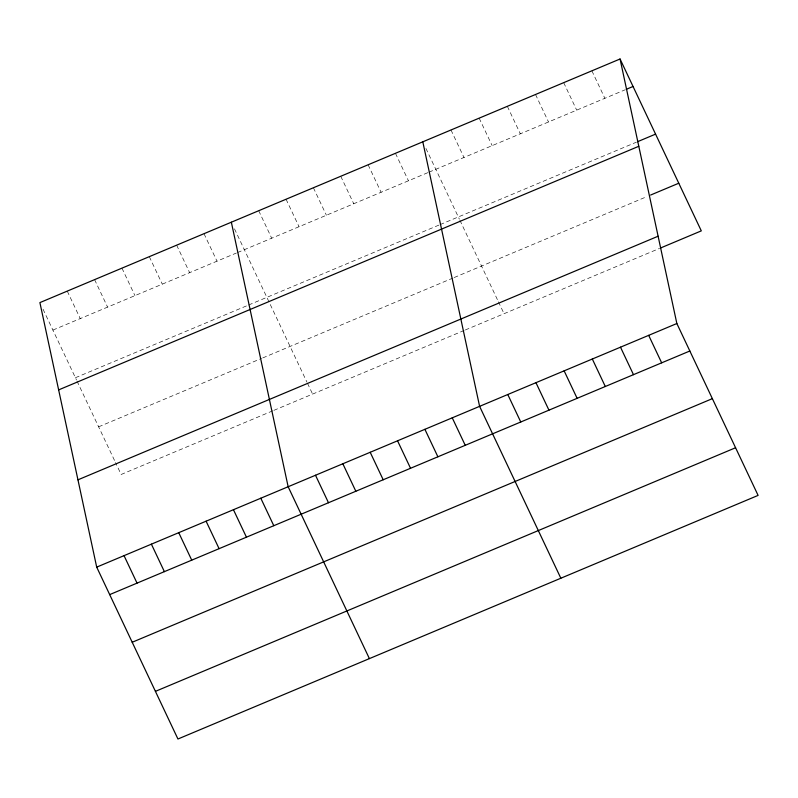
<?xml version="1.0" encoding="UTF-8"?>
<svg xmlns="http://www.w3.org/2000/svg" width="798" height="798" viewBox="0 0 798 798"><rect width="100%" height="100%" fill="white"/><g stroke="black" fill="none" stroke-linecap="round" stroke-linejoin="round"><path stroke-width="0.6" stroke-dasharray="3.99 2.99" d="M52.897 330.083L236.368 253.046M237.505 252.567L427.818 172.657M428.955 172.178L625.163 89.785M75.421 377.733L247.5 305.484M248.637 305.006L438.95 225.086M440.087 224.607L636.415 142.174M98.623 426.83L261.584 358.402M262.732 357.923L453.035 278.013M454.182 277.534L647.218 196.478M272.716 410.84L121.146 474.481L115.52 462.571M273.854 410.362L464.167 330.452M465.304 329.973L659.607 248.387M591.877 70.823L604.874 98.304M563.697 82.653L576.695 110.144M535.518 94.483L548.515 121.974M507.338 106.314L520.336 133.805M479.159 118.154L492.157 145.635M450.98 129.984L463.977 157.475M425.923 148.408L459.379 219.191M459.907 220.298L497.912 300.706M498.421 301.794L504.057 313.704M395.449 153.296L408.446 180.787M368.107 164.787L381.095 192.268M340.756 176.268L353.743 203.759M313.405 187.749L326.392 215.241M286.053 199.241L299.05 226.722M258.702 210.722L271.699 238.213M234.472 228.807L306.971 382.182M307.479 383.259L312.607 394.092M203.999 233.694L216.996 261.175M176.647 245.176L189.645 272.667M149.306 256.657L162.293 284.148M121.954 268.148L134.942 295.629M94.603 279.629L107.59 307.12M67.251 291.11L80.249 318.601M43.022 309.195L76.478 379.968M76.997 381.085L115.012 461.493"/><path stroke-width="1.2" d="M620.056 58.992L39.9 302.602L96.698 567.129L177.944 739.008L758.1 495.398L676.854 323.519L620.056 58.992L701.302 230.871L660.734 247.919M626.29 89.316L633.053 86.473M637.542 141.705L655.577 134.124M58.643 389.893L638.799 146.283M650.599 195.051L678.779 183.221M77.955 479.827L658.111 236.218M96.698 567.129L676.854 323.519M109.685 594.61L689.841 351M132.209 642.26L712.365 398.651M155.42 691.357L735.576 447.748M648.674 335.35L661.662 362.831M620.495 347.18L633.482 374.671M592.316 359.01L605.303 386.501M564.136 370.841L577.124 398.332M535.957 382.681L548.944 410.162M507.777 394.511L520.765 422.002M560.844 578.231L479.598 406.342L422.8 141.815M452.247 417.823L465.244 445.314M424.895 429.314L437.893 456.795M397.544 440.795L410.541 468.286M370.192 452.276L383.19 479.768M342.841 463.768L355.838 491.249M315.499 475.249L328.487 502.74M369.394 658.619L288.148 486.73L231.35 222.203M260.796 498.221L273.784 525.702M233.445 509.703L246.442 537.194M206.093 521.184L219.091 548.675M178.742 532.675L191.739 560.156M151.391 544.156L164.388 571.647M124.039 555.637L137.037 583.129"/></g></svg>
